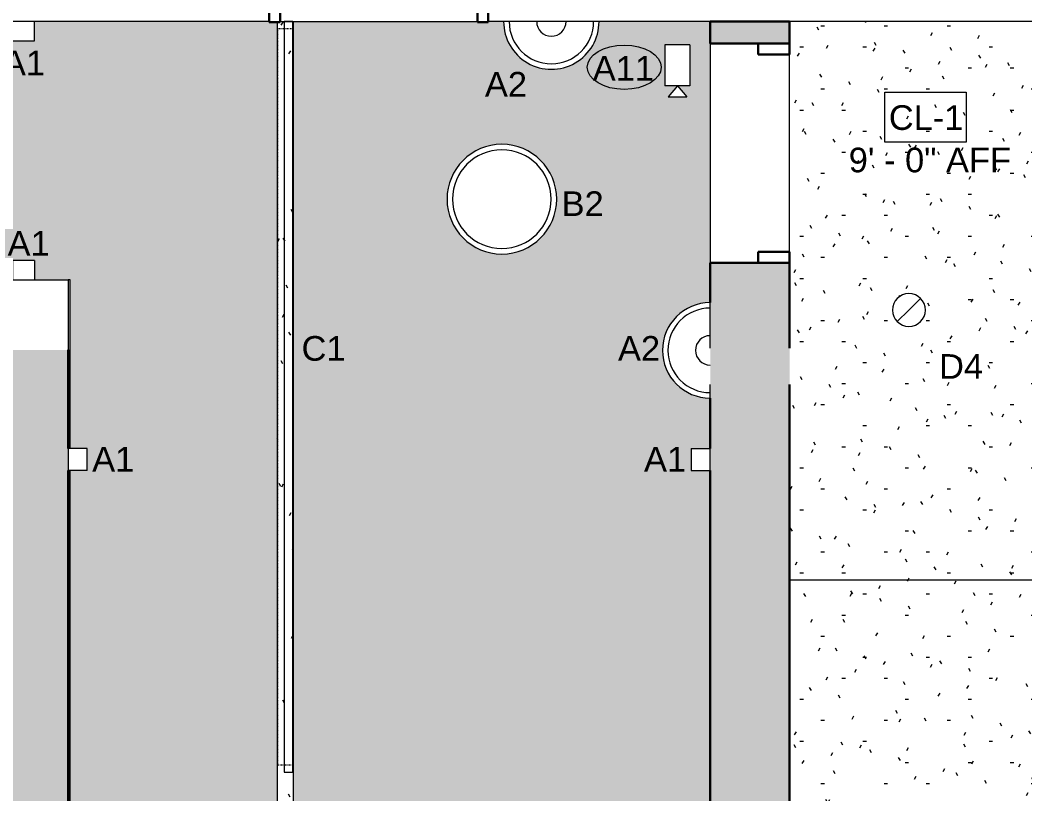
# Model space of a CAD drawing. Header units: inches. Extents: x -1176 to 1329, y -2524 to 978.
# Drawn here: x -353.6 to -170.1, y 209.3 to 350.5 of the extents above; entities that cross this region are included whole.
import ezdxf

# ---------------------------------------------------------------- set-up
doc = ezdxf.new("R2010")
doc.units = ezdxf.units.IN
doc.header["$MEASUREMENT"] = 0
doc.linetypes.add('Dash', pattern=[0.25, 0.125, -0.125])
for name, color, linetype, lineweight in [('A-CLNG', 13, 'Continuous', 18), ('A-CLNG-IDEN', 151, 'Continuous', 9), ('A-CLNG-PATT', 13, 'Continuous', 18), ('A-DETL-GENF', 92, 'Continuous', 9), ('A-DOOR', 31, 'Continuous', 18), ('A-DOOR-FRAM', 31, 'Continuous', 30), ('A-WALL', 113, 'Continuous', 18), ('A-WALL-PATT', 111, 'Continuous', 18), ('E-LITE-EQPM', 33, 'Continuous', 9), ('E-LITE-EQPM-HDLN', 30, 'Dash', 9), ('E-LITE-EQPM-IDEN', 33, 'Continuous', 9), ('I-WALL', 2, 'Continuous', 18), ('Q-SPCQ', 91, 'Continuous', 9), ('Q-SPCQ-IDEN', 132, 'Continuous', 9)]:
    doc.layers.add(name, color=color, linetype=linetype, lineweight=lineweight)
doc.styles.add('Arial', font='arial.ttf', dxfattribs={"height": 4.5})
doc.styles.add('Swis721 Lt BT', font='swissl.ttf', dxfattribs={"height": 4.5})
pattern_1 = [(0, (0, 0), (15.36, 3.84), [0.634, -10.886, 0.634, -10.886, -61.44]), (0, (0, 0), (15.36, 3.84), [-23.04, 0.634, -22.406, 0.634, -10.886, -26.88]), (0, (0, 0), (15.36, 3.84), [-57.6, 0.634, -7.046, 0.634, -18.566]), (120, (5.76, 1.92), (-11.005538, 11.38215), [0.634, -10.886, 0.634, -10.886, -61.44]), (120, (5.76, 1.92), (-11.005538, 11.38215), [-23.04, 0.634, -22.406, 0.634, -10.886, -26.88]), (120, (5.76, 1.92), (-11.005538, 11.38215), [-57.6, 0.634, -7.046, 0.634, -18.566]), (240, (7.68, 9.6), (-4.354462, -15.22215), [0.634, -10.886, 0.634, -10.886, -61.44]), (240, (7.68, 9.6), (-4.354462, -15.22215), [-23.04, 0.634, -22.406, 0.634, -10.886, -26.88]), (240, (7.68, 9.6), (-4.354462, -15.22215), [-57.6, 0.634, -7.046, 0.634, -18.566])]

# ---------------------------------------------------------------- blocks, each defined once
blk = doc.blocks.new('Single Flush - D1 3_ X 8_-8250001-3rd Floor RCP')
at = {"layer": 'A-DOOR-FRAM'}
for p, q in [((-20, 2.9375), (-20, -2.8125)), ((-20, 2.9375), (-18, 2.9375)), ((-18, 2.9375), (-18, -2.8125)), ((18.000004, 2.9375), (18.000004, -2.8125)), ((18.000004, 2.9375), (20.000004, 2.9375)), ((20.000004, 2.9375), (20.000004, -2.8125)), ((-20, -2.8125), (-18, -2.8125)), ((18.000004, -2.8125), (20.000004, -2.8125))]:
    blk.add_line(p, q, dxfattribs=at)
blk = doc.blocks.new('Single Flush - D1 3_ X 8_-8252935-3rd Floor RCP')
at = {"layer": 'A-DOOR-FRAM'}
for p, q in [((-20, -1.5), (-20, -7.25)), ((-20, -1.5), (-18, -1.5)), ((-18, -1.5), (-18, -7.25)), ((18.000004, -1.5), (18.000004, -7.25)), ((18.000004, -1.5), (20.000004, -1.5)), ((20.000004, -1.5), (20.000004, -7.25)), ((-20, -7.25), (-18, -7.25)), ((18.000004, -7.25), (20.000004, -7.25))]:
    blk.add_line(p, q, dxfattribs=at)
blk = doc.blocks.new('Lighting-Linear-Cove-Cooper-Ametrix-LC32-LED1 - Lighting-Linear-Cove-Cooper-Ametrix-LC32-LED 11_ 5_-7124652-3rd Floor RCP')
at = {"layer": 'E-LITE-EQPM'}
for p, q in [((-68.5, -1.37), (-68.5, 0.16)), ((-68.5, 0.16), (68.5, 0.16)), ((68.5, 0.16), (68.5, -1.37)), ((68.5, -1.37), (-68.5, -1.37))]:
    blk.add_line(p, q, dxfattribs=at)
at = {"layer": 'E-LITE-EQPM-HDLN'}
for p, q in [((67.21, 1.37), (-67.21, 1.37)), ((-67.21, 1.37), (-67.21, -1.37)), ((67.21, -1.37), (67.21, 1.37))]:
    blk.add_line(p, q, dxfattribs=at)
blk = doc.blocks.new('L-Pendant Drum Light - Pendant-7119895-3rd Floor RCP')
at = {"layer": 'E-LITE-EQPM'}
for radius, start, end in [(10.01, 360, 180), (9.01, 0, 180), (10.01, 180, 360), (9.01, 180, 0)]:
    blk.add_arc((0, 0), radius, start, end, dxfattribs=at)
blk = doc.blocks.new('Sconce Light - Uplight - LIGHT W ROOM NUMBER-7126174-3rd Floor RCP')
at = {"layer": 'E-LITE-EQPM'}
blk.add_line((-8.71, 2.81), (8.71, 2.81), dxfattribs=at)
for radius, start in [(8.71, 360), (7.71, 0), (2.68, 0)]:
    blk.add_arc((0, 2.81), radius, start, 180, dxfattribs=at)
blk = doc.blocks.new('Sconce Light - Uplight - LIGHT W ROOM NUMBER-7129803-3rd Floor RCP')
at = {"layer": 'E-LITE-EQPM'}
for p, q in [((-8.71, 7.25), (-6.2, 7.25)), ((0.38, 7.25), (8.71, 7.25))]:
    blk.add_line(p, q, dxfattribs=at)
for radius, start in [(8.71, 360), (7.71, 0), (2.68, 0)]:
    blk.add_arc((0, 7.25), radius, start, 180, dxfattribs=at)
blk = doc.blocks.new('L-Recessed Circular - Downlight - 6_-7313291-3rd Floor RCP')
at = {"layer": 'E-LITE-EQPM'}
for q in [(2.12, 2.12), (-2.12, -2.12)]:
    blk.add_line((0, 0), q, dxfattribs=at)
for start, end in [(360, 180), (180, 360)]:
    blk.add_arc((0, 0), 3, start, end, dxfattribs=at)
blk = doc.blocks.new('Security_Camera_-_Dome_6414 - 8_-0_ AFF-7476807-3rd Floor RCP')
at = {"layer": 'Q-SPCQ'}
for p, q in [((1.71, 5.14), (-1.71, 5.14)), ((0, 3.14), (-1.71, 5.14)), ((0, 3.14), (1.71, 5.14)), ((-2.27, 3.14), (2.27, 3.14)), ((-2.27, -4.36), (-2.27, 3.14)), ((2.27, -4.36), (2.27, 3.14)), ((-2.27, -4.36), (2.27, -4.36))]:
    blk.add_line(p, q, dxfattribs=at)
blk = doc.blocks.new('Sconce Light - Sphere - 100W - 277V-7960169-3rd Floor RCP')
at = {"layer": 'E-LITE-EQPM'}
for p, q in [((0, 6.3125), (-2, 6.3125)), ((-2, 6.3125), (-2, 2.8125)), ((2, 6.3125), (0, 6.3125)), ((2, 6.3125), (2, 2.8125)), ((-2, 2.8125), (0, 2.8125)), ((0, 2.8125), (2, 2.8125))]:
    blk.add_line(p, q, dxfattribs=at)
blk = doc.blocks.new('Sconce Light - Sphere - 100W - 277V-7960204-3rd Floor RCP')
at = {"layer": 'E-LITE-EQPM'}
for p, q in [((0, 6.25), (-2, 6.25)), ((-2, 6.25), (-2, 2.75)), ((2, 6.25), (0, 6.25)), ((2, 6.25), (2, 2.75)), ((-2, 2.75), (0, 2.75)), ((0, 2.75), (2, 2.75))]:
    blk.add_line(p, q, dxfattribs=at)
blk = doc.blocks.new('Sconce Light - Sphere - 100W - 277V-7976488-3rd Floor RCP')
at = {"layer": 'E-LITE-EQPM'}
for p, q in [((0, 10), (-2, 10)), ((-2, 10), (-2, 6.5)), ((2, 10), (0, 10)), ((2, 10), (2, 6.5)), ((-2, 6.5), (0, 6.5)), ((0, 6.5), (2, 6.5))]:
    blk.add_line(p, q, dxfattribs=at)
blk = doc.blocks.new('Sconce Light - Sphere - 100W - 277V-7960179-3rd Floor RCP')
at = {"layer": 'E-LITE-EQPM'}
for p, q in [((0, 10.75), (-2, 10.75)), ((-2, 10.75), (-2, 7.25)), ((2, 10.75), (0, 10.75)), ((2, 10.75), (2, 7.25)), ((-2, 7.25), (0, 7.25)), ((0, 7.25), (2, 7.25))]:
    blk.add_line(p, q, dxfattribs=at)
blk = doc.blocks.new('Appliance_Specialty Equipment Tag - Standard-3515593-3rd Floor RCP')
at = {"layer": 'Q-SPCQ-IDEN'}
blk.add_ellipse((-0.0499, 0.0037), major_axis=(-0.1406, 0), ratio=0.600473, dxfattribs=at)

msp = doc.modelspace()

# ---------------------------------------------------------------- hatches: boundary and pattern name
at = {"layer": 'A-CLNG-PATT'}
h = msp.add_hatch(dxfattribs=at)
h.set_pattern_fill('FP_1', color=256, style=0, pattern_type=2)
h.set_pattern_definition(pattern_1)
h.paths.add_polyline_path([(-213.07, 248.29), (-165.07, 248.29), (-165.07, 270.29), (-165.12, 270.29), (-165.12, 267.38), (-166.38, 267.38), (-166.38, 270.43), (-166.3, 270.43), (-166.3, 270.29), (-166.26, 270.29), (-166.26, 270.95), (-165.87, 270.95), (-165.87, 271.95), (-165.27, 271.96), (-165.07, 271.98), (-165.07, 340.62), (-165.87, 340.62), (-165.87, 341.62), (-166.27, 341.62), (-166.27, 342.29), (-166.3, 342.29), (-166.3, 342.15), (-166.38, 342.15), (-166.38, 345.19), (-165.12, 345.19), (-165.12, 342.29), (-165.07, 342.29), (-165.07, 350.23), (-213.07, 350.23), (-213.07, 284.03)], flags=0)
h.paths.add_polyline_path([(-191.28, 294.59), (-192.05, 294.69), (-192.78, 294.99), (-193.4, 295.47), (-193.87, 296.09), (-194.17, 296.81), (-194.28, 297.59), (-194.17, 298.36), (-193.87, 299.09), (-193.4, 299.71), (-192.78, 300.19), (-192.05, 300.49), (-191.28, 300.59), (-190.5, 300.49), (-189.78, 300.19), (-189.16, 299.71), (-188.68, 299.09), (-188.38, 298.36), (-188.28, 297.59), (-188.38, 296.81), (-188.68, 296.09), (-189.16, 295.47), (-189.78, 294.99), (-190.5, 294.69)], flags=0)
h.paths.add_polyline_path([(-327.2, 355.86), (-327.2, 437.71), (-351.2, 437.71), (-351.2, 355.86), (-338.56, 355.86)], flags=0)
h = msp.add_hatch(dxfattribs=at)
h.set_pattern_fill('FP_1', color=256, style=0, pattern_type=2)
h.set_pattern_definition(pattern_1)
h.paths.add_polyline_path([(-243.02, 106.47), (-227.57, 106.47), (-227.57, 202.72), (-231.07, 202.72), (-231.07, 206.72), (-227.57, 206.72), (-227.57, 268.32), (-231.07, 268.32), (-231.07, 272.32), (-227.57, 272.32), (-227.57, 281.52), (-229.51, 281.74), (-231.35, 282.38), (-233, 283.42), (-234.38, 284.8), (-235.42, 286.45), (-236.06, 288.29), (-236.27, 290.32), (-236.06, 292.17), (-235.42, 294.01), (-234.38, 295.66), (-233, 297.04), (-231.35, 298.08), (-229.51, 298.72), (-227.57, 298.94), (-227.57, 350.23), (-247.86, 350.23), (-248.08, 348.29), (-248.72, 346.45), (-249.76, 344.8), (-251.14, 343.42), (-252.79, 342.38), (-254.63, 341.74), (-256.57, 341.52), (-258.51, 341.74), (-260.35, 342.38), (-262, 343.42), (-263.38, 344.8), (-264.42, 346.45), (-265.06, 348.29), (-265.28, 350.23), (-303.64, 350.23), (-303.64, 106.47)], flags=0)
h.paths.add_polyline_path([(-340.78, 106.47), (-306.64, 106.47), (-306.64, 350.23), (-350.95, 350.23), (-350.95, 346.73), (-354.95, 346.73), (-354.95, 350.23), (-441.86, 350.23), (-442.08, 348.29), (-442.72, 346.45), (-443.76, 344.8), (-445.14, 343.42), (-446.79, 342.38), (-448.63, 341.74), (-450.57, 341.52), (-452.51, 341.74), (-454.35, 342.38), (-456, 343.42), (-457.38, 344.8), (-458.42, 346.45), (-459.06, 348.29), (-459.28, 350.23), (-478.45, 350.23), (-478.45, 346.73), (-482.45, 346.73), (-482.45, 350.23), (-538.2, 350.23), (-538.2, 346.73), (-542.2, 346.73), (-542.2, 350.23), (-570.07, 350.23), (-570.07, 303.12), (-542.2, 303.12), (-542.2, 306.62), (-538.2, 306.62), (-538.2, 303.12), (-482.45, 303.12), (-482.45, 306.62), (-478.45, 306.62), (-478.45, 303.12), (-457.03, 303.12), (-456.81, 305.06), (-456.17, 306.9), (-455.13, 308.55), (-453.75, 309.93), (-452.1, 310.97), (-450.26, 311.61), (-448.32, 311.83), (-446.38, 311.61), (-444.54, 310.97), (-442.89, 309.93), (-441.51, 308.55), (-440.47, 306.9), (-439.83, 305.06), (-439.61, 303.12), (-354.95, 303.12), (-354.95, 306.62), (-350.95, 306.62), (-350.95, 303.12), (-344.46, 303.12), (-344.46, 272.32), (-341.32, 272.32), (-341.32, 268.32), (-344.46, 268.32), (-344.46, 206.72), (-341.32, 206.72), (-341.32, 202.72), (-344.46, 202.72), (-344.46, 106.47)], flags=0)
h.paths.add_polyline_path([(-336.36, 110.04), (-340.78, 110.04), (-340.78, 117.41), (-336.36, 117.41)], flags=0)
h.paths.add_polyline_path([(-338.59, 117.58), (-340.14, 119.4), (-337.03, 119.4)], flags=0)
h.paths.add_polyline_path([(-266.65, 307.87), (-268.72, 308.31), (-270.63, 309.17), (-272.31, 310.38), (-273.73, 311.97), (-274.75, 313.75), (-275.41, 315.82), (-275.62, 317.82), (-275.4, 319.91), (-274.75, 321.9), (-273.71, 323.71), (-272.31, 325.26), (-270.61, 326.49), (-268.7, 327.35), (-266.65, 327.78), (-264.56, 327.78), (-262.51, 327.35), (-260.58, 326.48), (-258.91, 325.26), (-257.49, 323.67), (-256.46, 321.9), (-255.8, 319.83), (-255.59, 317.82), (-255.81, 315.74), (-256.46, 313.75), (-257.51, 311.94), (-258.98, 310.33), (-260.6, 309.15), (-262.51, 308.3), (-264.56, 307.87), (-266.51, 307.87)], flags=0)
h.paths.add_polyline_path([(-235.1, 336.55), (-233.55, 338.37), (-231.99, 336.55)], flags=0)
h.paths.add_polyline_path([(-231.35, 338.54), (-235.77, 338.54), (-235.77, 345.91), (-231.35, 345.91), (-231.35, 341.52)], flags=0)
h.paths.add_polyline_path([(-560.59, 340.06), (-563.71, 340.06), (-562.15, 341.88)], flags=0)
h.paths.add_polyline_path([(-563.71, 342.05), (-564.37, 342.05), (-564.37, 349.42), (-559.96, 349.42), (-559.96, 342.05), (-560.59, 342.05)], flags=0)
h = msp.add_hatch(dxfattribs=at)
h.set_pattern_fill('FP_1', color=256, style=0, pattern_type=2)
h.set_pattern_definition(pattern_1)
h.paths.add_polyline_path([(-303.64, 106.47), (-303.64, 350.23), (-306.64, 350.23), (-306.64, 106.47)], flags=0)
h = msp.add_hatch(dxfattribs=at)
h.set_pattern_fill('FP_1', color=256, style=0, pattern_type=2)
h.set_pattern_definition(pattern_1)
h.paths.add_polyline_path([(-208.45, 106.47), (-17.28, 106.47), (-17.28, 116.47), (-20.78, 116.47), (-20.78, 120.47), (-17.28, 120.47), (-17.28, 227.66), (-20.78, 227.66), (-20.78, 231.66), (-17.28, 231.66), (-17.28, 248.29), (-213.07, 248.29), (-213.07, 153.47), (-208.45, 153.47), (-208.45, 107.52)], flags=0)
h.paths.add_polyline_path([(1.72, 106.47), (1.72, 164.21), (-11.66, 164.21), (-11.66, 106.47)], flags=0)
h.paths.add_polyline_path([(-143.38, 110.6), (-143.48, 110.63), (-143.52, 110.66), (-145.04, 112.18), (-145.29, 111.97), (-145.4, 111.86), (-145.54, 111.8), (-145.68, 111.68), (-146.66, 111.28), (-146.83, 111.26), (-147.69, 111.16), (-147.82, 111.18), (-148, 111.16), (-148.3, 111.24), (-148.67, 111.29), (-149.01, 111.43), (-149.32, 111.51), (-149.48, 111.63), (-149.62, 111.68), (-150.45, 112.31), (-150.62, 112.55), (-151.06, 113.12), (-151.12, 113.26), (-151.23, 113.42), (-151.31, 113.73), (-151.45, 114.07), (-151.5, 114.44), (-151.58, 114.74), (-151.57, 114.93), (-151.58, 115.13), (-151.46, 116.1), (-151.41, 116.21), (-151.06, 117.06), (-150.95, 117.21), (-150.89, 117.34), (-150.71, 117.51), (-150.44, 117.88), (-150.07, 118.15), (-149.92, 118.31), (-149.8, 118.36), (-149.62, 118.5), (-148.67, 118.89), (-147.65, 119.03), (-146.63, 118.89), (-145.68, 118.5), (-144.86, 117.87), (-144.24, 117.06), (-143.85, 116.11), (-143.71, 115.09), (-143.86, 114.05), (-144.24, 113.12), (-144.38, 112.94), (-144.44, 112.82), (-144.59, 112.67), (-144.75, 112.46), (-143.21, 110.9), (-143.18, 110.8), (-143.21, 110.7), (-143.28, 110.63), (-143.33, 110.61)], flags=0)
h.paths.add_polyline_path([(-164.07, 139.52), (-164.85, 139.62), (-165.57, 139.92), (-166.19, 140.4), (-166.67, 141.02), (-166.97, 141.74), (-167.07, 142.52), (-166.97, 143.29), (-166.67, 144.02), (-166.19, 144.64), (-165.57, 145.11), (-164.85, 145.41), (-164.07, 145.52), (-163.29, 145.41), (-162.57, 145.11), (-161.95, 144.64), (-161.47, 144.02), (-161.17, 143.29), (-161.07, 142.52), (-161.17, 141.74), (-161.47, 141.02), (-161.95, 140.4), (-162.57, 139.92), (-163.29, 139.62)], flags=0)
h.paths.add_polyline_path([(-66.23, 139.52), (-67.01, 139.62), (-67.73, 139.92), (-68.35, 140.4), (-68.83, 141.02), (-69.13, 141.74), (-69.23, 142.52), (-69.13, 143.29), (-68.83, 144.02), (-68.35, 144.64), (-67.73, 145.11), (-67.01, 145.41), (-66.23, 145.52), (-65.45, 145.41), (-64.73, 145.11), (-64.11, 144.64), (-63.63, 144.02), (-63.33, 143.29), (-63.23, 142.52), (-63.33, 141.74), (-63.63, 141.02), (-64.11, 140.4), (-64.73, 139.92), (-65.45, 139.62)], flags=0)
h.paths.add_polyline_path([(-197.93, 155.78), (-208.96, 155.78), (-208.96, 166.8), (-197.93, 166.8)], flags=0)
h.paths.add_polyline_path([(-115.18, 158.47), (-115.89, 158.7), (-116.33, 159.31), (-116.33, 160.05), (-115.89, 160.66), (-115.68, 160.72), (-115.68, 176.7), (-123.28, 163.52), (-123.14, 163.36), (-123.08, 162.59), (-123.43, 161.97), (-124.11, 161.67), (-124.84, 161.82), (-125.34, 162.38), (-125.4, 163.15), (-125.05, 163.77), (-124.37, 164.07), (-124.15, 164.02), (-116.54, 177.2), (-130.38, 169.21), (-130.33, 169), (-130.64, 168.31), (-131.28, 167.94), (-132.02, 168.02), (-132.58, 168.52), (-132.73, 169.25), (-132.43, 169.93), (-131.78, 170.3), (-131.04, 170.23), (-130.88, 170.08), (-117.04, 178.06), (-132.26, 178.06), (-132.33, 177.86), (-132.93, 177.42), (-133.68, 177.42), (-134.28, 177.86), (-134.51, 178.56), (-134.28, 179.27), (-133.68, 179.71), (-132.93, 179.71), (-132.33, 179.27), (-132.26, 179.06), (-117.04, 179.06), (-130.89, 187.04), (-131.04, 186.9), (-131.81, 186.84), (-132.43, 187.2), (-132.73, 187.88), (-132.58, 188.61), (-132.02, 189.11), (-131.25, 189.17), (-130.64, 188.82), (-130.33, 188.13), (-130.38, 187.92), (-116.54, 179.93), (-124.15, 193.11), (-124.37, 193.06), (-125.05, 193.36), (-125.42, 194.01), (-125.34, 194.75), (-124.84, 195.31), (-124.11, 195.46), (-123.43, 195.16), (-123.06, 194.48), (-123.14, 193.77), (-123.28, 193.61), (-115.68, 180.43), (-115.68, 196.41), (-115.89, 196.47), (-116.33, 197.08), (-116.33, 197.82), (-115.89, 198.43), (-115.18, 198.66), (-114.47, 198.43), (-114.03, 197.82), (-114.03, 197.08), (-114.47, 196.47), (-114.68, 196.41), (-114.68, 180.43), (-107.07, 193.61), (-107.22, 193.77), (-107.28, 194.54), (-106.92, 195.16), (-106.24, 195.46), (-105.51, 195.31), (-105.01, 194.75), (-104.95, 193.98), (-105.31, 193.36), (-105.99, 193.06), (-106.2, 193.11), (-113.81, 179.93), (-99.98, 187.92), (-100.02, 188.13), (-99.72, 188.82), (-99.07, 189.19), (-98.33, 189.11), (-97.78, 188.61), (-97.62, 187.88), (-97.93, 187.2), (-98.57, 186.83), (-99.31, 186.9), (-99.48, 187.05), (-113.31, 179.06), (-98.1, 179.06), (-98.03, 179.27), (-97.43, 179.71), (-96.68, 179.71), (-96.08, 179.27), (-95.85, 178.56), (-96.08, 177.86), (-96.68, 177.42), (-97.43, 177.42), (-98.03, 177.86), (-98.1, 178.06), (-113.31, 178.06), (-99.46, 170.09), (-99.31, 170.23), (-98.54, 170.29), (-97.93, 169.93), (-97.62, 169.25), (-97.78, 168.52), (-98.33, 168.02), (-99.1, 167.96), (-99.72, 168.31), (-100.02, 169), (-99.98, 169.21), (-113.81, 177.2), (-106.2, 164.02), (-105.99, 164.07), (-105.31, 163.77), (-104.93, 163.12), (-105.01, 162.38), (-105.51, 161.82), (-106.24, 161.67), (-106.92, 161.97), (-107.3, 162.62), (-107.22, 163.36), (-107.07, 163.52), (-114.68, 176.7), (-114.68, 160.72), (-114.47, 160.66), (-114.03, 160.05), (-114.03, 159.3), (-114.47, 158.7), (-115.05, 158.51)], flags=0)
h.paths.add_polyline_path([(-66.23, 211.56), (-67.01, 211.67), (-67.73, 211.97), (-68.35, 212.44), (-68.83, 213.06), (-69.13, 213.79), (-69.23, 214.56), (-69.13, 215.34), (-68.83, 216.06), (-68.35, 216.69), (-67.73, 217.16), (-67.01, 217.46), (-66.23, 217.56), (-65.45, 217.46), (-64.73, 217.16), (-64.11, 216.69), (-63.63, 216.06), (-63.33, 215.34), (-63.23, 214.56), (-63.33, 213.79), (-63.63, 213.06), (-64.11, 212.44), (-64.73, 211.97), (-65.45, 211.67)], flags=0)
h.paths.add_polyline_path([(-164.07, 211.56), (-164.85, 211.67), (-165.57, 211.97), (-166.19, 212.44), (-166.67, 213.06), (-166.97, 213.79), (-167.07, 214.56), (-166.97, 215.34), (-166.67, 216.06), (-166.19, 216.69), (-165.57, 217.16), (-164.85, 217.46), (-164.07, 217.56), (-163.29, 217.46), (-162.57, 217.16), (-161.95, 216.69), (-161.47, 216.06), (-161.17, 215.34), (-161.07, 214.56), (-161.17, 213.79), (-161.47, 213.06), (-161.95, 212.44), (-162.57, 211.97), (-163.29, 211.67)], flags=0)
at = {"layer": 'A-DETL-GENF'}
msp.add_hatch(color=7, dxfattribs=at).paths.add_polyline_path([(-227.57, 284.03), (-213.07, 284.03), (-213.07, 290.61), (-227.57, 290.61)], flags=0)
at = {"layer": 'A-WALL-PATT', "lineweight": 9}
h = msp.add_hatch(color=7, dxfattribs=at)
h.paths.add_polyline_path([(-224.87, 106.47), (-213.07, 106.47), (-213.07, 110.47), (-227.57, 110.47), (-227.57, 106.47)], flags=0)
h.paths.add_polyline_path([(-227.57, 150.47), (-213.07, 150.47), (-213.07, 284.03), (-227.57, 284.03), (-227.57, 186.94)], flags=0)
h.paths.add_polyline_path([(-224.87, 290.61), (-213.07, 290.61), (-213.07, 306.23), (-227.57, 306.23), (-227.57, 290.61), (-227.31, 290.61)], flags=0)
h.paths.add_polyline_path([(-213.07, 346.23), (-213.07, 350.23), (-227.57, 350.23), (-227.57, 346.23), (-224.87, 346.23)], flags=0)
msp.add_hatch(color=7, dxfattribs=at).paths.add_polyline_path([(-344.82, 106.47), (-344.82, 290.32), (-357.82, 290.32), (-357.82, 106.47)], flags=0)

# ---------------------------------------------------------------- linework, layer by layer
at = {"layer": 'A-CLNG'}
for p, q in [((-306.64, 350.23), (-306.64, 106.47)), ((-303.64, 106.47), (-303.64, 350.23)), ((-344.46, 303.12), (-344.82, 303.12)), ((-344.46, 272.32), (-344.46, 303.12)), ((-344.46, 206.72), (-344.46, 268.32)), ((-165.07, 248.29), (-213.07, 248.29))]:
    msp.add_line(p, q, dxfattribs=at)
for start, end in [(360, 180), (180, 0)]:
    msp.add_arc((-191.28, 297.59), 3, start, end, dxfattribs=at)
at = {"layer": 'A-CLNG-IDEN', "flags": 128}
msp.add_lwpolyline([(-195.7, 337.33), (-180.82, 337.33), (-180.82, 328.2), (-195.7, 328.2)], close=True, dxfattribs=at)
at = {"layer": 'A-WALL', "color": 8, "lineweight": 30}
for p, q in [((-227.57, 346.23), (-227.57, 350.23)), ((-227.57, 350.23), (-213.07, 350.23)), ((-213.07, 350.23), (-213.07, 346.23)), ((-213.07, 346.23), (-227.57, 346.23)), ((-227.57, 298.94), (-227.57, 306.23)), ((-227.57, 306.23), (-213.07, 306.23)), ((-213.07, 306.23), (-213.07, 290.61)), ((-344.82, 290.32), (-344.82, 272.32)), ((-213.07, 284.03), (-213.07, 150.47)), ((-227.57, 272.32), (-227.57, 281.52)), ((-344.82, 268.32), (-344.82, 206.72)), ((-227.57, 206.72), (-227.57, 268.32))]:
    msp.add_line(p, q, dxfattribs=at)
at = {"layer": 'A-WALL', "lineweight": 9}
for p, q in [((-227.57, 346.23), (-227.57, 306.23)), ((-213.07, 306.23), (-213.07, 346.23))]:
    msp.add_line(p, q, dxfattribs=at)
at = {"layer": 'A-WALL'}
for p, q in [((-350.95, 303.12), (-344.82, 303.12)), ((-344.82, 303.12), (-344.82, 290.32))]:
    msp.add_line(p, q, dxfattribs=at)
at = {"layer": 'I-WALL'}
for p, q in [((-308.08, 355.86), (-308.08, 350.23)), ((-268.08, 350.23), (-268.08, 355.86)), ((-308.08, 350.23), (-350.95, 350.23)), ((-265.28, 350.23), (-268.08, 350.23)), ((-227.57, 350.23), (-247.86, 350.23)), ((-165.07, 350.23), (-213.07, 350.23))]:
    msp.add_line(p, q, dxfattribs=at)
at = {"layer": 'I-WALL', "lineweight": 9}
msp.add_line((-308.08, 350.23), (-268.08, 350.23), dxfattribs=at)

# ---------------------------------------------------------------- block references
at = {"layer": 'A-DOOR'}
for name, p, rotation in [('Single Flush - D1 3_ X 8_-8250001-3rd Floor RCP', (-288.08, 353.04), 180), ('Single Flush - D1 3_ X 8_-8252935-3rd Floor RCP', (-220.32, 326.23), 89.99999999999991)]:
    msp.add_blockref(name, p, dxfattribs=dict(at, rotation=rotation))
at = {"layer": 'E-LITE-EQPM'}
for name, p, rotation in [('Sconce Light - Sphere - 100W - 277V-7960169-3rd Floor RCP', (-352.95, 353.04), 180), ('Sconce Light - Uplight - LIGHT W ROOM NUMBER-7126174-3rd Floor RCP', (-256.57, 353.04), 180), ('Sconce Light - Uplight - LIGHT W ROOM NUMBER-7129803-3rd Floor RCP', (-220.32, 290.23), 89.99999999999991), ('Sconce Light - Sphere - 100W - 277V-7976488-3rd Floor RCP', (-351.32, 270.32), 269.9999999999999), ('Sconce Light - Sphere - 100W - 277V-7960179-3rd Floor RCP', (-220.32, 270.32), 89.99999999999991)]:
    msp.add_blockref(name, p, dxfattribs=dict(at, rotation=rotation))
at = {"layer": 'E-LITE-EQPM', "extrusion": (0, 0, -1), "rotation": 270.0000000000003}
msp.add_blockref('Lighting-Linear-Cove-Cooper-Ametrix-LC32-LED1 - Lighting-Linear-Cove-Cooper-Ametrix-LC32-LED 11_ 5_-7124652-3rd Floor RCP', (305.17, 281.76), dxfattribs=at)
at = {"layer": 'E-LITE-EQPM'}
for name, p in [('L-Pendant Drum Light - Pendant-7119895-3rd Floor RCP', (-265.61, 317.82)), ('Sconce Light - Sphere - 100W - 277V-7960204-3rd Floor RCP', (-352.95, 300.37)), ('L-Recessed Circular - Downlight - 6_-7313291-3rd Floor RCP', (-191.28, 297.59))]:
    msp.add_blockref(name, p, dxfattribs=at)
at = {"layer": 'Q-SPCQ', "rotation": 180}
msp.add_blockref('Security_Camera_-_Dome_6414 - 8_-0_ AFF-7476807-3rd Floor RCP', (-233.56, 341.62), dxfattribs=at)
at = {"layer": 'Q-SPCQ-IDEN', "xscale": 47.99999999999997, "yscale": 47.99999999999997, "zscale": 47.99999999999997}
msp.add_blockref('Appliance_Specialty Equipment Tag - Standard-3515593-3rd Floor RCP', (-240.87, 341.72), dxfattribs=at)

# ---------------------------------------------------------------- texts
at = {"layer": 'A-CLNG-IDEN', "char_height": 4.5, "attachment_point": 1, "style": 'Swis721 Lt BT'}
for s, insert, width in [('CL-1', (-194.95, 334.96), 16.059), ('9\' - 0" AFF', (-202.27, 327.22), 33.7845)]:
    msp.add_mtext(s, dxfattribs=dict(at, insert=insert, width=width))
at = {"layer": 'E-LITE-EQPM-IDEN', "char_height": 4.5, "attachment_point": 1, "style": 'Arial'}
for s, insert, width in [('A1', (-356.71, 344.92), 9.393), ('A2', (-268.7, 341.04), 9.393), ('B2', (-254.7, 319.25), 9.393), ('A1', (-355.86, 311.99), 9.393), ('C1', (-302.18, 292.84), 9.8475), ('A2', (-244.4, 292.84), 9.393), ('D4', (-185.78, 289.54), 9.8475), ('A1', (-340.41, 272.62), 9.393), ('A1', (-239.65, 272.62), 9.393)]:
    msp.add_mtext(s, dxfattribs=dict(at, insert=insert, width=width))
at = {"layer": 'Q-SPCQ-IDEN', "insert": (-249.01, 343.94), "char_height": 4.5, "width": 13.635, "attachment_point": 1, "style": 'Arial'}
msp.add_mtext('A11', dxfattribs=at)

doc.saveas('drawing.dxf')
